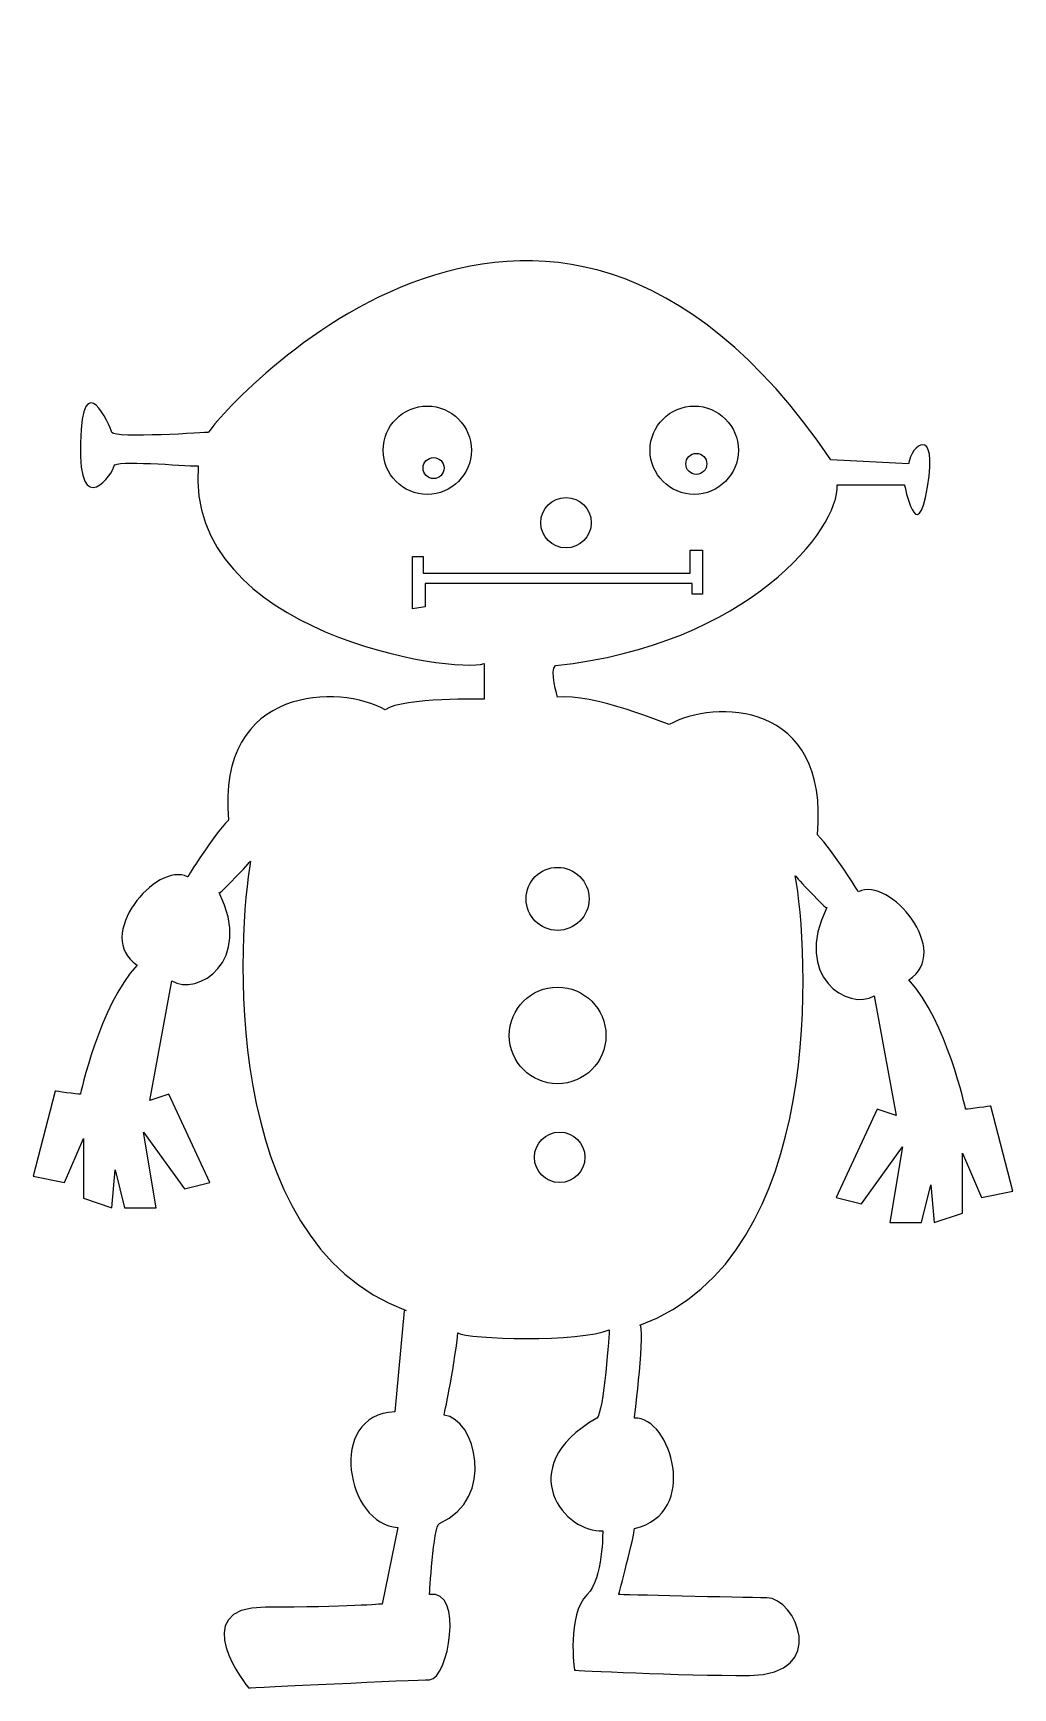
# Model space of a CAD drawing. Header units: centimetres. Extents: x -7.2 to 7.2, y -10.5 to 13.9.
import ezdxf

# ---------------------------------------------------------------- set-up
doc = ezdxf.new("R2010")
doc.units = ezdxf.units.CM
doc.header["$MEASUREMENT"] = 0
doc.layers.add('Camada 1', color=7, linetype='Continuous')

msp = doc.modelspace()

# ---------------------------------------------------------------- linework, layer by layer
at = {"layer": 'Camada 1'}
for points, knots in [([(4.62986, 7.21482), (4.66084, 6.56432), (3.3288, 4.86056), (0.47889, 4.55078), (0.47889, 4.55078), (0.38594, 4.48884), (0.50985, 4.08612), (0.50985, 4.08612), (0.50985, 4.08612), (1.00549, 4.14809), (2.15439, 3.68051), (2.15439, 3.68051), (2.15439, 3.68051), (2.80487, 4.05222), (4.52408, 4.05222), (4.33818, 2.05427), (4.33818, 2.05427), (4.57048, 1.82194), (4.94222, 1.21792), (4.94222, 1.21792), (4.94222, 1.21792), (5.40685, 1.45025), (6.33612, 0.33514), (5.68562, -0.08304), (5.68562, -0.08304), (6.24318, -0.68706), (6.52197, -1.98804), (6.52197, -1.98804), (6.52197, -1.98804), (6.56843, -1.98804), (6.89368, -1.94158), (6.89368, -1.94158), (6.89368, -1.94158), (6.89368, -1.94158), (7.21893, -3.1961), (7.21893, -3.1961), (7.21893, -3.1961), (7.21893, -3.1961), (6.7543, -3.28905), (6.7543, -3.28905), (6.7543, -3.28905), (6.7543, -3.28905), (6.47551, -2.63855), (6.47551, -2.63855), (6.47551, -2.63855), (6.47551, -2.63855), (6.47551, -3.52139), (6.47551, -3.52139), (6.47551, -3.52139), (6.47551, -3.52139), (6.05734, -3.66075), (6.05734, -3.66075), (6.05734, -3.66075), (6.05734, -3.66075), (6.01085, -3.10319), (6.01085, -3.10319), (6.01085, -3.10319), (6.01085, -3.10319), (5.87144, -3.66075), (5.87144, -3.66075), (5.87144, -3.66075), (5.87144, -3.66075), (5.40681, -3.66072), (5.40681, -3.66072), (5.40681, -3.66072), (5.40681, -3.66072), (5.59265, -2.54561), (5.59265, -2.54561), (5.59265, -2.54561), (5.59265, -2.54561), (4.98863, -3.38196), (4.98863, -3.38196), (4.98863, -3.38196), (4.98863, -3.38196), (4.61689, -3.28901), (4.61689, -3.28901), (4.61689, -3.28901), (4.61689, -3.28901), (5.22093, -1.988), (5.22093, -1.988), (5.22093, -1.988), (5.22093, -1.988), (5.49972, -2.08095), (5.49972, -2.08095), (5.49972, -2.08095), (5.49972, -2.08095), (5.17444, -0.31536), (5.17444, -0.31536), (5.17444, -0.31536), (4.80275, -0.54766), (3.96635, -0.03657), (4.47747, 0.98565), (4.47747, 0.98565), (4.47747, 0.93919), (4.01284, 1.45028), (4.01284, 1.45028), (4.01284, 1.45028), (4.19868, 0.42809), (4.50729, -4.15166), (1.71948, -5.17385), (1.71948, -5.17385), (1.8124, -5.17385), (1.64317, -6.54145), (1.64317, -6.54145), (1.64317, -6.54145), (2.17707, -6.51751), (2.61522, -7.94877), (1.64317, -8.16769), (1.64317, -8.16769), (1.64317, -8.26064), (1.41084, -9.14342), (1.41084, -9.14342), (1.41084, -9.14342), (1.41084, -9.14342), (3.17648, -9.18988), (3.59466, -9.18988), (3.59466, -9.18988), (4.01284, -9.18988), (4.52361, -10.32455), (3.33574, -10.33428), (3.33574, -10.33428), (2.31358, -10.34267), (0.76039, -10.25858), (0.76039, -10.25858), (0.76039, -10.25858), (0.76039, -10.25858), (0.63879, -9.44173), (0.94621, -9.14344), (0.94621, -9.14344), (1.18391, -8.91275), (1.17418, -8.20197), (1.17418, -8.20197), (1.17418, -8.20197), (0.64626, -8.25571), (-0.19485, -7.28712), (1.0856, -6.54147), (1.0856, -6.54147), (1.19366, -6.47855), (1.27144, -5.24049), (1.27144, -5.24049), (1.27144, -5.24049), (0.85324, -5.42633), (-0.8194, -5.3799), (-0.95881, -5.28695), (-0.95881, -5.28695), (-1.02636, -5.88464), (-1.16267, -6.49803), (-1.16267, -6.49803), (-1.16267, -6.49803), (-0.69804, -6.54449), (-0.39347, -7.73456), (-1.23083, -8.09487), (-1.23083, -8.09487), (-1.32312, -8.13458), (-1.37699, -9.14344), (-1.37699, -9.14344), (-1.37699, -9.14344), (-0.86589, -9.05049), (-1.0982, -10.39796), (-1.37699, -10.39796), (-1.37699, -10.39796), (-1.56283, -10.39796), (-4.04473, -10.51932), (-4.04473, -10.51932), (-4.04473, -10.51932), (-4.04473, -10.51932), (-5.00115, -9.32928), (-3.79311, -9.32928), (-3.79311, -9.32928), (-2.58507, -9.32928), (-2.07395, -9.28282), (-2.07395, -9.28282), (-2.07395, -9.28282), (-2.07395, -9.28282), (-1.84424, -8.15326), (-1.84424, -8.15326), (-1.84424, -8.15326), (-2.59396, -8.12408), (-2.9103, -6.49501), (-1.88811, -6.44855), (-1.88811, -6.44855), (-1.88811, -6.44855), (-1.74873, -4.9617), (-1.74873, -4.9617), (-1.74873, -4.9617), (-1.74873, -4.9617), (-1.71973, -4.95453), (-1.71973, -4.95453), (-1.71973, -4.95453), (-4.50754, -3.93234), (-4.19896, 0.64741), (-4.01309, 1.66958), (-4.01309, 1.66958), (-4.01309, 1.66958), (-4.47772, 1.15848), (-4.47772, 1.20495), (-4.47772, 1.20495), (-3.9666, 0.18276), (-4.80297, -0.32836), (-5.17469, -0.09603), (-5.17469, -0.09603), (-5.17469, -0.09603), (-5.49994, -1.86165), (-5.49994, -1.86165), (-5.49994, -1.86165), (-5.49994, -1.86165), (-5.22115, -1.7687), (-5.22115, -1.7687), (-5.22115, -1.7687), (-5.22115, -1.7687), (-4.61713, -3.06971), (-4.61713, -3.06971), (-4.61713, -3.06971), (-4.61713, -3.06971), (-4.98884, -3.16263), (-4.98884, -3.16263), (-4.98884, -3.16263), (-4.98884, -3.16263), (-5.59288, -2.32628), (-5.59288, -2.32628), (-5.59288, -2.32628), (-5.59288, -2.32628), (-5.40701, -3.44139), (-5.40701, -3.44139), (-5.40701, -3.44139), (-5.40701, -3.44139), (-5.8715, -3.44141), (-5.8715, -3.44141), (-5.8715, -3.44141), (-5.8715, -3.44141), (-6.01091, -2.88385), (-6.01091, -2.88385), (-6.01091, -2.88385), (-6.01091, -2.88385), (-6.05737, -3.44141), (-6.05737, -3.44141), (-6.05737, -3.44141), (-6.05737, -3.44141), (-6.47554, -3.30203), (-6.47554, -3.30203), (-6.47554, -3.30203), (-6.47554, -3.30203), (-6.47554, -2.41922), (-6.47554, -2.41922), (-6.47554, -2.41922), (-6.47554, -2.41922), (-6.75433, -3.06972), (-6.75433, -3.06972), (-6.75433, -3.06972), (-6.75433, -3.06972), (-7.21894, -2.97683), (-7.21894, -2.97683), (-7.21894, -2.97683), (-7.21894, -2.97683), (-6.89369, -1.72231), (-6.89369, -1.72231), (-6.89369, -1.72231), (-6.89369, -1.72231), (-6.56846, -1.76877), (-6.522, -1.76877), (-6.522, -1.76877), (-6.522, -1.76877), (-6.24321, -0.46779), (-5.68565, 0.13623), (-5.68565, 0.13623), (-6.33613, 0.55443), (-5.40688, 1.66952), (-4.94225, 1.43719), (-4.94225, 1.43719), (-4.94225, 1.43719), (-4.57054, 2.04123), (-4.33823, 2.27354), (-4.33823, 2.27354), (-4.52407, 4.27149), (-2.6808, 4.27194), (-2.0303, 3.9002), (-2.0303, 3.9002), (-1.7513, 4.08652), (-0.57438, 4.05509), (-0.57438, 4.05509), (-0.57438, 4.05509), (-0.57438, 4.05509), (-0.57438, 4.58172), (-0.57438, 4.58172), (-0.57438, 4.58172), (-1.00806, 4.42683), (-4.97316, 5.0154), (-4.78731, 7.49359), (-4.78731, 7.49359), (-5.00414, 7.49359), (-6.02641, 7.58651), (-6.02641, 7.49359), (-6.02641, 7.49359), (-6.02641, 7.40064), (-6.55304, 6.65719), (-6.52205, 7.83432), (-6.52205, 7.83432), (-6.49107, 9.01148), (-6.08837, 8.08216), (-6.05739, 7.98921), (-6.05739, 7.98921), (-6.02641, 7.89629), (-4.63245, 7.98921), (-4.63245, 7.98921), (-4.63245, 7.98921), (-4.60147, 8.11311), (0.26197, 13.87492), (4.53684, 7.58651), (4.53684, 7.58651), (4.53684, 7.58651), (5.68299, 7.52454), (5.68299, 7.52454), (5.68299, 7.52454), (5.71397, 7.80336), (6.1167, 8.11311), (5.96181, 7.18381), (5.96181, 7.18381), (5.80692, 6.25449), (5.62105, 7.21477), (5.62105, 7.21477), (5.62105, 7.21477), (5.62105, 7.21477), (4.62986, 7.21476), (4.62986, 7.21476), (4.62986, 7.21476), (4.62986, 7.21476), (4.62986, 7.21482), (4.62986, 7.21482)], [0, 0, 0, 0, 0.01204819, 0.01204819, 0.01204819, 0.01204819, 0.02409639, 0.02409639, 0.02409639, 0.02409639, 0.03614458, 0.03614458, 0.03614458, 0.03614458, 0.04819277, 0.04819277, 0.04819277, 0.04819277, 0.06024096, 0.06024096, 0.06024096, 0.06024096, 0.07228916, 0.07228916, 0.07228916, 0.07228916, 0.08433735, 0.08433735, 0.08433735, 0.08433735, 0.09638554, 0.09638554, 0.09638554, 0.09638554, 0.10843373, 0.10843373, 0.10843373, 0.10843373, 0.12048193, 0.12048193, 0.12048193, 0.12048193, 0.13253012, 0.13253012, 0.13253012, 0.13253012, 0.14457831, 0.14457831, 0.14457831, 0.14457831, 0.15662651, 0.15662651, 0.15662651, 0.15662651, 0.1686747, 0.1686747, 0.1686747, 0.1686747, 0.18072289, 0.18072289, 0.18072289, 0.18072289, 0.19277108, 0.19277108, 0.19277108, 0.19277108, 0.20481928, 0.20481928, 0.20481928, 0.20481928, 0.21686747, 0.21686747, 0.21686747, 0.21686747, 0.22891566, 0.22891566, 0.22891566, 0.22891566, 0.24096386, 0.24096386, 0.24096386, 0.24096386, 0.25301205, 0.25301205, 0.25301205, 0.25301205, 0.26506024, 0.26506024, 0.26506024, 0.26506024, 0.27710843, 0.27710843, 0.27710843, 0.27710843, 0.28915663, 0.28915663, 0.28915663, 0.28915663, 0.30120482, 0.30120482, 0.30120482, 0.30120482, 0.31325301, 0.31325301, 0.31325301, 0.31325301, 0.3253012, 0.3253012, 0.3253012, 0.3253012, 0.3373494, 0.3373494, 0.3373494, 0.3373494, 0.34939759, 0.34939759, 0.34939759, 0.34939759, 0.36144578, 0.36144578, 0.36144578, 0.36144578, 0.37349398, 0.37349398, 0.37349398, 0.37349398, 0.38554217, 0.38554217, 0.38554217, 0.38554217, 0.39759036, 0.39759036, 0.39759036, 0.39759036, 0.40963855, 0.40963855, 0.40963855, 0.40963855, 0.42168675, 0.42168675, 0.42168675, 0.42168675, 0.43373494, 0.43373494, 0.43373494, 0.43373494, 0.44578313, 0.44578313, 0.44578313, 0.44578313, 0.45783133, 0.45783133, 0.45783133, 0.45783133, 0.46987952, 0.46987952, 0.46987952, 0.46987952, 0.48192771, 0.48192771, 0.48192771, 0.48192771, 0.4939759, 0.4939759, 0.4939759, 0.4939759, 0.5060241, 0.5060241, 0.5060241, 0.5060241, 0.51807229, 0.51807229, 0.51807229, 0.51807229, 0.53012048, 0.53012048, 0.53012048, 0.53012048, 0.54216867, 0.54216867, 0.54216867, 0.54216867, 0.55421687, 0.55421687, 0.55421687, 0.55421687, 0.56626506, 0.56626506, 0.56626506, 0.56626506, 0.57831325, 0.57831325, 0.57831325, 0.57831325, 0.59036145, 0.59036145, 0.59036145, 0.59036145, 0.60240964, 0.60240964, 0.60240964, 0.60240964, 0.61445783, 0.61445783, 0.61445783, 0.61445783, 0.62650602, 0.62650602, 0.62650602, 0.62650602, 0.63855422, 0.63855422, 0.63855422, 0.63855422, 0.65060241, 0.65060241, 0.65060241, 0.65060241, 0.6626506, 0.6626506, 0.6626506, 0.6626506, 0.6746988, 0.6746988, 0.6746988, 0.6746988, 0.68674699, 0.68674699, 0.68674699, 0.68674699, 0.69879518, 0.69879518, 0.69879518, 0.69879518, 0.71084337, 0.71084337, 0.71084337, 0.71084337, 0.72289157, 0.72289157, 0.72289157, 0.72289157, 0.73493976, 0.73493976, 0.73493976, 0.73493976, 0.74698795, 0.74698795, 0.74698795, 0.74698795, 0.75903614, 0.75903614, 0.75903614, 0.75903614, 0.77108434, 0.77108434, 0.77108434, 0.77108434, 0.78313253, 0.78313253, 0.78313253, 0.78313253, 0.79518072, 0.79518072, 0.79518072, 0.79518072, 0.80722892, 0.80722892, 0.80722892, 0.80722892, 0.81927711, 0.81927711, 0.81927711, 0.81927711, 0.8313253, 0.8313253, 0.8313253, 0.8313253, 0.84337349, 0.84337349, 0.84337349, 0.84337349, 0.85542169, 0.85542169, 0.85542169, 0.85542169, 0.86746988, 0.86746988, 0.86746988, 0.86746988, 0.87951807, 0.87951807, 0.87951807, 0.87951807, 0.89156627, 0.89156627, 0.89156627, 0.89156627, 0.90361446, 0.90361446, 0.90361446, 0.90361446, 0.91566265, 0.91566265, 0.91566265, 0.91566265, 0.92771084, 0.92771084, 0.92771084, 0.92771084, 0.93975904, 0.93975904, 0.93975904, 0.93975904, 0.95180723, 0.95180723, 0.95180723, 0.95180723, 0.96385542, 0.96385542, 0.96385542, 0.96385542, 0.97590361, 0.97590361, 0.97590361, 0.97590361, 1, 1, 1, 1]), ([(-1.41073, 7.07541), (-1.05145, 7.07541), (-0.7602, 7.36666), (-0.7602, 7.72594), (-0.7602, 7.72594), (-0.7602, 8.08522), (-1.05145, 8.37647), (-1.41073, 8.37647), (-1.41073, 8.37647), (-1.77001, 8.37647), (-2.06126, 8.08522), (-2.06126, 7.72594), (-2.06126, 7.72594), (-2.06126, 7.36666), (-1.77001, 7.07541), (-1.41073, 7.07541)], [0, 0, 0, 0, 0.2, 0.2, 0.2, 0.2, 0.4, 0.4, 0.4, 0.4, 0.6, 0.6, 0.6, 0.6, 1, 1, 1, 1]), ([(2.52338, 7.07541), (2.88263, 7.07541), (3.17391, 7.36666), (3.17391, 7.72594), (3.17391, 7.72594), (3.17391, 8.08522), (2.88263, 8.37647), (2.52338, 8.37647), (2.52338, 8.37647), (2.16413, 8.37647), (1.87285, 8.08522), (1.87285, 7.72594), (1.87285, 7.72594), (1.87285, 7.36666), (2.16413, 7.07541), (2.52338, 7.07541)], [0, 0, 0, 0, 0.2, 0.2, 0.2, 0.2, 0.4, 0.4, 0.4, 0.4, 0.6, 0.6, 0.6, 0.6, 1, 1, 1, 1]), ([(-1.31781, 7.30777), (-1.23227, 7.30777), (-1.16292, 7.37712), (-1.16292, 7.46266), (-1.16292, 7.46266), (-1.16292, 7.5482), (-1.23227, 7.61755), (-1.31781, 7.61755), (-1.31781, 7.61755), (-1.40332, 7.61755), (-1.4727, 7.5482), (-1.4727, 7.46266), (-1.4727, 7.46266), (-1.4727, 7.37712), (-1.40332, 7.30777), (-1.31781, 7.30777)], [0, 0, 0, 0, 0.2, 0.2, 0.2, 0.2, 0.4, 0.4, 0.4, 0.4, 0.6, 0.6, 0.6, 0.6, 1, 1, 1, 1]), ([(2.55437, 7.3697), (2.63991, 7.3697), (2.70926, 7.43905), (2.70926, 7.52459), (2.70926, 7.52459), (2.70926, 7.61013), (2.63994, 7.67948), (2.55437, 7.67948), (2.55437, 7.67948), (2.4688, 7.67948), (2.39948, 7.61013), (2.39948, 7.52459), (2.39948, 7.52459), (2.39948, 7.43905), (2.46883, 7.3697), (2.55437, 7.3697)], [0, 0, 0, 0, 0.2, 0.2, 0.2, 0.2, 0.4, 0.4, 0.4, 0.4, 0.6, 0.6, 0.6, 0.6, 1, 1, 1, 1]), ([(0.63376, 6.28549), (0.83905, 6.28549), (1.0055, 6.45191), (1.0055, 6.6572), (1.0055, 6.6572), (1.0055, 6.86249), (0.83905, 7.02894), (0.63376, 7.02894), (0.63376, 7.02894), (0.42847, 7.02894), (0.26205, 6.86249), (0.26205, 6.6572), (0.26205, 6.6572), (0.26205, 6.45191), (0.42847, 6.28549), (0.63376, 6.28549)], [0, 0, 0, 0, 0.2, 0.2, 0.2, 0.2, 0.4, 0.4, 0.4, 0.4, 0.6, 0.6, 0.6, 0.6, 1, 1, 1, 1]), ([(-1.44171, 5.41814), (-1.44171, 5.41814), (-1.44171, 5.7589), (-1.44171, 5.7589), (-1.44171, 5.7589), (-1.44171, 5.7589), (2.4924, 5.75889), (2.4924, 5.75889), (2.4924, 5.75889), (2.4924, 5.75889), (2.4924, 5.604), (2.4924, 5.604), (2.4924, 5.604), (2.4924, 5.604), (2.64729, 5.60401), (2.64729, 5.60401), (2.64729, 5.60401), (2.64729, 5.60401), (2.64729, 6.25454), (2.64729, 6.25454), (2.64729, 6.25454), (2.64729, 6.25454), (2.46142, 6.25454), (2.46142, 6.25454), (2.46142, 6.25454), (2.46142, 6.25454), (2.46142, 5.91378), (2.46142, 5.91378), (2.46142, 5.91378), (2.46142, 5.91378), (-1.4727, 5.91378), (-1.4727, 5.91378), (-1.4727, 5.91378), (-1.4727, 5.91378), (-1.4727, 6.16159), (-1.4727, 6.16159), (-1.4727, 6.16159), (-1.4727, 6.16159), (-1.62758, 6.16159), (-1.62758, 6.16159), (-1.62758, 6.16159), (-1.62758, 6.16159), (-1.62758, 5.38715), (-1.62758, 5.38715), (-1.62758, 5.38715), (-1.62758, 5.38715), (-1.44171, 5.41814), (-1.44171, 5.41814)], [0, 0, 0, 0, 0.07692308, 0.07692308, 0.07692308, 0.07692308, 0.15384615, 0.15384615, 0.15384615, 0.15384615, 0.23076923, 0.23076923, 0.23076923, 0.23076923, 0.30769231, 0.30769231, 0.30769231, 0.30769231, 0.38461538, 0.38461538, 0.38461538, 0.38461538, 0.46153846, 0.46153846, 0.46153846, 0.46153846, 0.53846154, 0.53846154, 0.53846154, 0.53846154, 0.61538462, 0.61538462, 0.61538462, 0.61538462, 0.69230769, 0.69230769, 0.69230769, 0.69230769, 0.76923077, 0.76923077, 0.76923077, 0.76923077, 0.84615385, 0.84615385, 0.84615385, 0.84615385, 1, 1, 1, 1]), ([(0.50985, 0.64762), (0.7665, 0.64762), (0.97451, 0.85566), (0.97451, 1.11228), (0.97451, 1.11228), (0.97451, 1.3689), (0.76649, 1.57694), (0.50985, 1.57694), (0.50985, 1.57694), (0.25323, 1.57694), (0.04519, 1.3689), (0.04519, 1.11228), (0.04519, 1.11228), (0.04519, 0.85566), (0.25326, 0.64762), (0.50985, 0.64762)], [0, 0, 0, 0, 0.2, 0.2, 0.2, 0.2, 0.4, 0.4, 0.4, 0.4, 0.6, 0.6, 0.6, 0.6, 1, 1, 1, 1]), ([(0.50985, -1.61372), (0.90334, -1.61372), (1.22232, -1.29471), (1.22232, -0.90122), (1.22232, -0.90122), (1.22232, -0.50776), (0.90331, -0.18875), (0.50985, -0.18875), (0.50985, -0.18875), (0.11636, -0.18875), (-0.20262, -0.50776), (-0.20262, -0.90122), (-0.20262, -0.90122), (-0.20262, -1.29474), (0.11636, -1.61372), (0.50985, -1.61372)], [0, 0, 0, 0, 0.2, 0.2, 0.2, 0.2, 0.4, 0.4, 0.4, 0.4, 0.6, 0.6, 0.6, 0.6, 1, 1, 1, 1]), ([(0.54083, -3.06967), (0.74612, -3.06967), (0.91254, -2.90325), (0.91254, -2.69793), (0.91254, -2.69793), (0.91254, -2.49264), (0.74612, -2.32622), (0.54083, -2.32622), (0.54083, -2.32622), (0.33554, -2.32622), (0.16912, -2.49264), (0.16912, -2.69793), (0.16912, -2.69793), (0.16912, -2.90325), (0.33554, -3.06967), (0.54083, -3.06967)], [0, 0, 0, 0, 0.2, 0.2, 0.2, 0.2, 0.4, 0.4, 0.4, 0.4, 0.6, 0.6, 0.6, 0.6, 1, 1, 1, 1])]:
    msp.add_open_spline(points, degree=3, knots=knots, dxfattribs=at)

doc.saveas('drawing.dxf')
